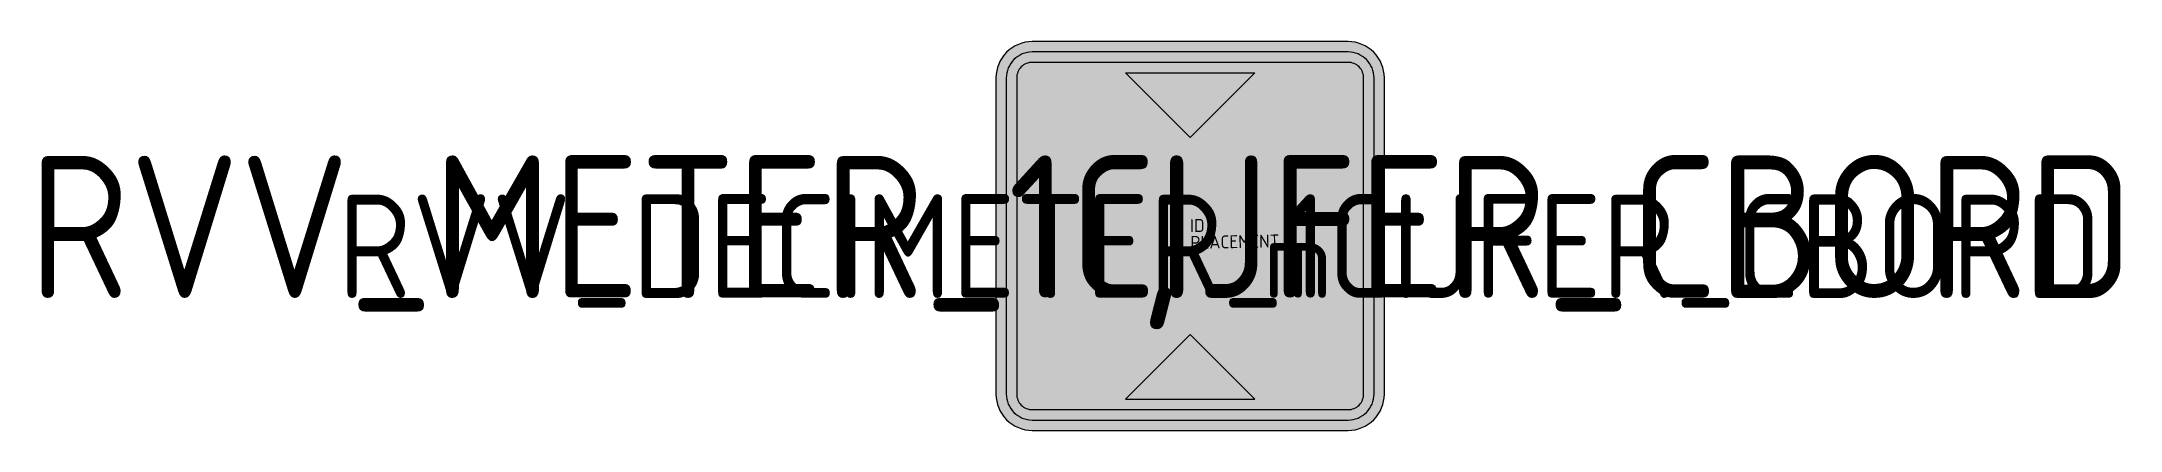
# Model space of a CAD drawing. Extents: x -22.2 to 18, y -3.8 to 3.8.
import ezdxf
from ezdxf.enums import TextEntityAlignment as Align

# ---------------------------------------------------------------- set-up
doc = ezdxf.new("R2010")
doc.units = 0
doc.styles.add('NLCS-ISO', font='NLCS-ISO.ttf', dxfattribs={"height": 0.25})
doc.styles.add('NLCS-RVV-M200-T25', font='NLCS-RVV.ttf')

msp = doc.modelspace()

# ---------------------------------------------------------------- hatches: boundary and pattern name
at = {"true_color": 0x005b8c}
h = msp.add_hatch(color=146, dxfattribs=at)
h.dxf.hatch_style = 1
h.paths.add_polyline_path([(3.05, 3.75), (-3.05, 3.75, 0.414214), (-3.75, 3.05), (-3.75, 0), (-3.55, 0), (-3.55, 3.05, -0.414214), (-3.05, 3.55), (3.05, 3.55, -0.414214), (3.55, 3.05), (3.55, 0), (3.75, 0), (3.75, 3.05, 0.414214)])
at = {"true_color": 0xf1f0ea}
h = msp.add_hatch(color=7, dxfattribs=at)
h.dxf.hatch_style = 1
h.paths.add_polyline_path([(3.05, 3.55), (-3.05, 3.55, 0.414214), (-3.55, 3.05), (-3.55, 0), (-3.35, 0), (-3.35, 3.05, -0.414214), (-3.05, 3.35), (3.05, 3.35, -0.414214), (3.35, 3.05), (3.35, 0), (3.55, 0), (3.55, 3.05, 0.414214)])
at = {"true_color": 0x005b8c}
h = msp.add_hatch(color=146, dxfattribs=at)
h.dxf.hatch_style = 1
h.paths.add_polyline_path([(0, 1.9), (-1.25, 3.15), (0, 3.15), (0, 3.35), (-3.05, 3.35, 0.414214), (-3.35, 3.05), (-3.35, -3.05, 0.414214), (-3.05, -3.35), (0, -3.35), (0, -3.15), (-1.25, -3.15), (0, -1.9)])
h = msp.add_hatch(color=146, dxfattribs=at)
h.dxf.hatch_style = 1
h.paths.add_polyline_path([(3.35, 3.05, 0.414214), (3.05, 3.35), (0, 3.35), (0, 3.15), (1.25, 3.15), (0, 1.9), (0, -1.9), (1.25, -3.15), (0, -3.15), (0, -3.35), (3.05, -3.35, 0.414214), (3.35, -3.05)])
at = {"true_color": 0xf1f0ea}
h = msp.add_hatch(color=7, dxfattribs=at)
h.dxf.hatch_style = 1
h.paths.add_polyline_path([(0, 3.15), (-1.25, 3.15), (0, 1.9)])
h = msp.add_hatch(color=7, dxfattribs=at)
h.dxf.hatch_style = 1
h.paths.add_polyline_path([(1.25, 3.15), (0, 3.15), (0, 1.9)])
at = {"true_color": 0x005b8c}
h = msp.add_hatch(color=146, dxfattribs=at)
h.dxf.hatch_style = 1
h.paths.add_polyline_path([(-3.55, 0), (-3.75, 0), (-3.75, -3.05, 0.414214), (-3.05, -3.75), (3.05, -3.75, 0.414214), (3.75, -3.05), (3.75, 0), (3.55, 0), (3.55, -3.05, -0.414214), (3.05, -3.55), (-3.05, -3.55, -0.414214), (-3.55, -3.05)])
at = {"true_color": 0xf1f0ea}
h = msp.add_hatch(color=7, dxfattribs=at)
h.dxf.hatch_style = 1
h.paths.add_polyline_path([(-3.35, 0), (-3.55, 0), (-3.55, -3.05, 0.414214), (-3.05, -3.55), (3.05, -3.55, 0.414214), (3.55, -3.05), (3.55, 0), (3.35, 0), (3.35, -3.05, -0.414214), (3.05, -3.35), (-3.05, -3.35, -0.414214), (-3.35, -3.05)])
h = msp.add_hatch(color=7, dxfattribs=at)
h.dxf.hatch_style = 1
h.paths.add_polyline_path([(0, -1.9), (-1.25, -3.15), (0, -3.15)])
h = msp.add_hatch(color=7, dxfattribs=at)
h.dxf.hatch_style = 1
h.paths.add_polyline_path([(0, -1.9), (0, -3.15), (1.25, -3.15)])

# ---------------------------------------------------------------- linework, layer by layer
at = {"color": 145, "lineweight": 0, "true_color": 0x377daf}
msp.add_lwpolyline([(-3.05, -3.75), (3.05, -3.75, 0.414214), (3.75, -3.05), (3.75, 3.05, 0.414214), (3.05, 3.75), (-3.05, 3.75, 0.414214), (-3.75, 3.05), (-3.75, -3.05, 0.414214)], format="xyb", close=True, dxfattribs=at)
at = {"color": 7, "lineweight": 0, "true_color": 0xf1f0ea}
for points in [[(-3.05, -3.55), (3.05, -3.55, 0.414214), (3.55, -3.05), (3.55, 3.05, 0.414214), (3.05, 3.55), (-3.05, 3.55, 0.414214), (-3.55, 3.05), (-3.55, -3.05, 0.414214)], [(-3.05, -3.35), (3.05, -3.35, 0.414214), (3.35, -3.05), (3.35, 3.05, 0.414214), (3.05, 3.35), (-3.05, 3.35, 0.414214), (-3.35, 3.05), (-3.35, -3.05, 0.414214)]]:
    msp.add_lwpolyline(points, format="xyb", close=True, dxfattribs=at)
for points in [[(0, 1.9), (-1.25, 3.15), (1.25, 3.15)], [(0, -1.9), (-1.25, -3.15), (1.25, -3.15)]]:
    msp.add_lwpolyline(points, close=True, dxfattribs=at)

# ---------------------------------------------------------------- texts
at = {"color": 7, "true_color": 0xf1f0ea, "style": 'NLCS-RVV-M200-T25'}
for s, height, p in [('m', 1.5, (1.409, -1.195)), (',', 2.75, (-1.019, -1.157))]:
    msp.add_text(s, height=height, dxfattribs=at).set_placement(p)
at = {"color": 7, "true_color": 0xf1f0ea, "style": 'NLCS-RVV-M200-T25', "width": 0.9}
for tag, text, height, p in [('RVV_METER_1CIJFER_CBORD', '3', 2.75, (-2.108, -1.195)), ('RVV_DECIMETER_1CIJFER_CBORD', '1', 2, (0.574, -1.195))]:
    msp.add_attdef(tag, text=text, height=height, dxfattribs=at).set_placement(p, align=Align.CENTER)
at = {"style": 'NLCS-ISO'}
msp.add_attdef('ID', text='', height=0.25, rotation=1, dxfattribs=at).set_placement((0, 0), align=Align.BOTTOM_LEFT)
msp.add_attdef('PLACEMENT', text='', height=0.25, rotation=1, dxfattribs=at).set_placement((0, 0), align=Align.TOP_LEFT)

doc.saveas('drawing.dxf')
